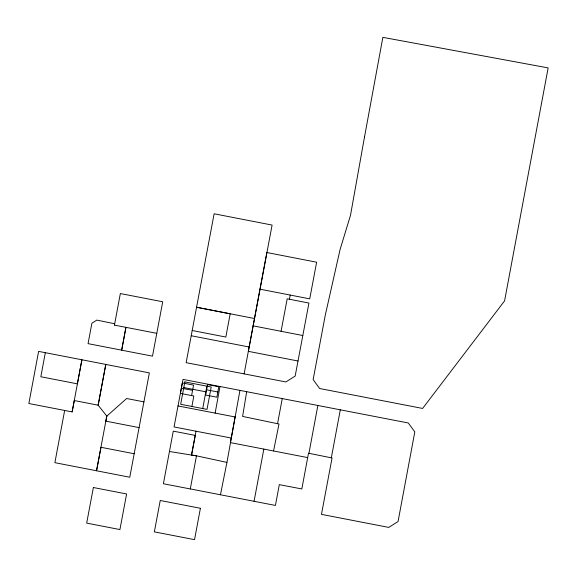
<?xml version="1.0" encoding="UTF-8"?>
<svg xmlns="http://www.w3.org/2000/svg" width="577" height="577" viewBox="0 0 577 577"><rect width="100%" height="100%" fill="white"/><g stroke="black" fill="none" stroke-linecap="round" stroke-linejoin="round"><path stroke-width="0.87" d="M215.142 413.118L219.988 386.503L246.682 391.689L242.607 416.421L279.016 424.008L273.541 450.976M190.259 488.914L220.45 494.777L226.934 462.408L239.945 390.377M114.405 325.075L114.643 323.762L96.849 320.098L91.894 323.221L88.057 343.647L121.66 350.16L125.937 327.31L121.697 350.203L152.494 356.153L162.714 301.764L120.348 293.549L114.441 325.118L156.778 333.326M235.099 416.998L231.247 438.037L174.066 426.951L183.01 379.385L220.025 386.547M281.071 331.292L287.195 298.821L308.94 303.055L295.164 376.089L285.846 381.945L186.147 362.673L214.125 213.786L272.092 225.066L248.341 351.386M202.743 408.559L206.862 386.164M45.331 352.698L40.837 376.759L77.397 383.842L81.898 359.781L72.147 411.906L28.85 403.518L38.601 351.386L105.779 364.404L98.14 405.177L106.817 416.111L105.865 421.145L139.093 427.615M72.147 411.906L74.26 400.553L98.14 405.177M191.607 395.57L193.555 385.111L182.346 382.94L180.392 393.399L193.843 396.002L191.896 406.46M231.211 437.993L230.353 442.602L307.685 457.597L301.836 488.957L279.311 484.644L275.424 505.438L220.45 494.777M307.685 457.597L308.493 453.226L332.056 457.958L321.468 514.367L388.761 527.407L398.051 521.543L414.813 431.884L408.264 422.977L246.682 391.689M308.926 453.32L317.862 405.465M331.335 457.799L340.3 409.814M64.66 410.463L54.88 462.675L129.767 477.237L149.364 372.893L105.807 364.448L98.177 405.22M106.788 416.067L96.547 470.753L100.975 447.29L134.189 453.746M169.436 451.502L191.55 455.065L195.271 435.404L173.28 431.142L163.392 483.742L190.295 488.957L196.476 455.823L191.514 455.022L196.021 431.17M244.114 373.903L266.87 252.524L316.636 262.21L309.726 298.864L259.982 289.178M289.43 299.261L290.217 295.071M254.075 501.283L263.833 449.079M277.544 423.72L282.254 398.577M106.817 416.111L126.651 398.512L143.925 401.866M191.55 455.065L196.512 455.866M254.529 318.526L196.569 307.245L230.194 313.801L225.831 337.047L192.184 330.506M191.218 335.742L249.156 347.015M248.305 351.343L298.013 361M206.624 389.807L217.839 391.971M183.803 387.556L205.823 391.819M181.366 388.17L192.581 390.341M178.012 405.941L235.063 416.955M253.101 325.846L302.817 335.525M196.476 455.823L226.934 462.408M364.498 137.037L350.484 215.372L340.084 249.516L325.298 315.085L313.138 379.594L319.68 388.53L422.609 408.444L504.572 300.898L548.15 67.906L382.861 37.346L364.498 137.037M184.856 381.909L180.68 404.289L207.02 409.381L211.196 387.008L184.856 381.909M207.597 384.578L205.65 395.036L216.858 397.2L218.813 386.749L207.597 384.578M200.407 508.272L194.543 539.654L154.347 531.864L160.24 500.49L200.407 508.272M93.373 487.522L86.68 523.115L119.922 529.556L126.608 493.962L93.373 487.522"/></g></svg>
